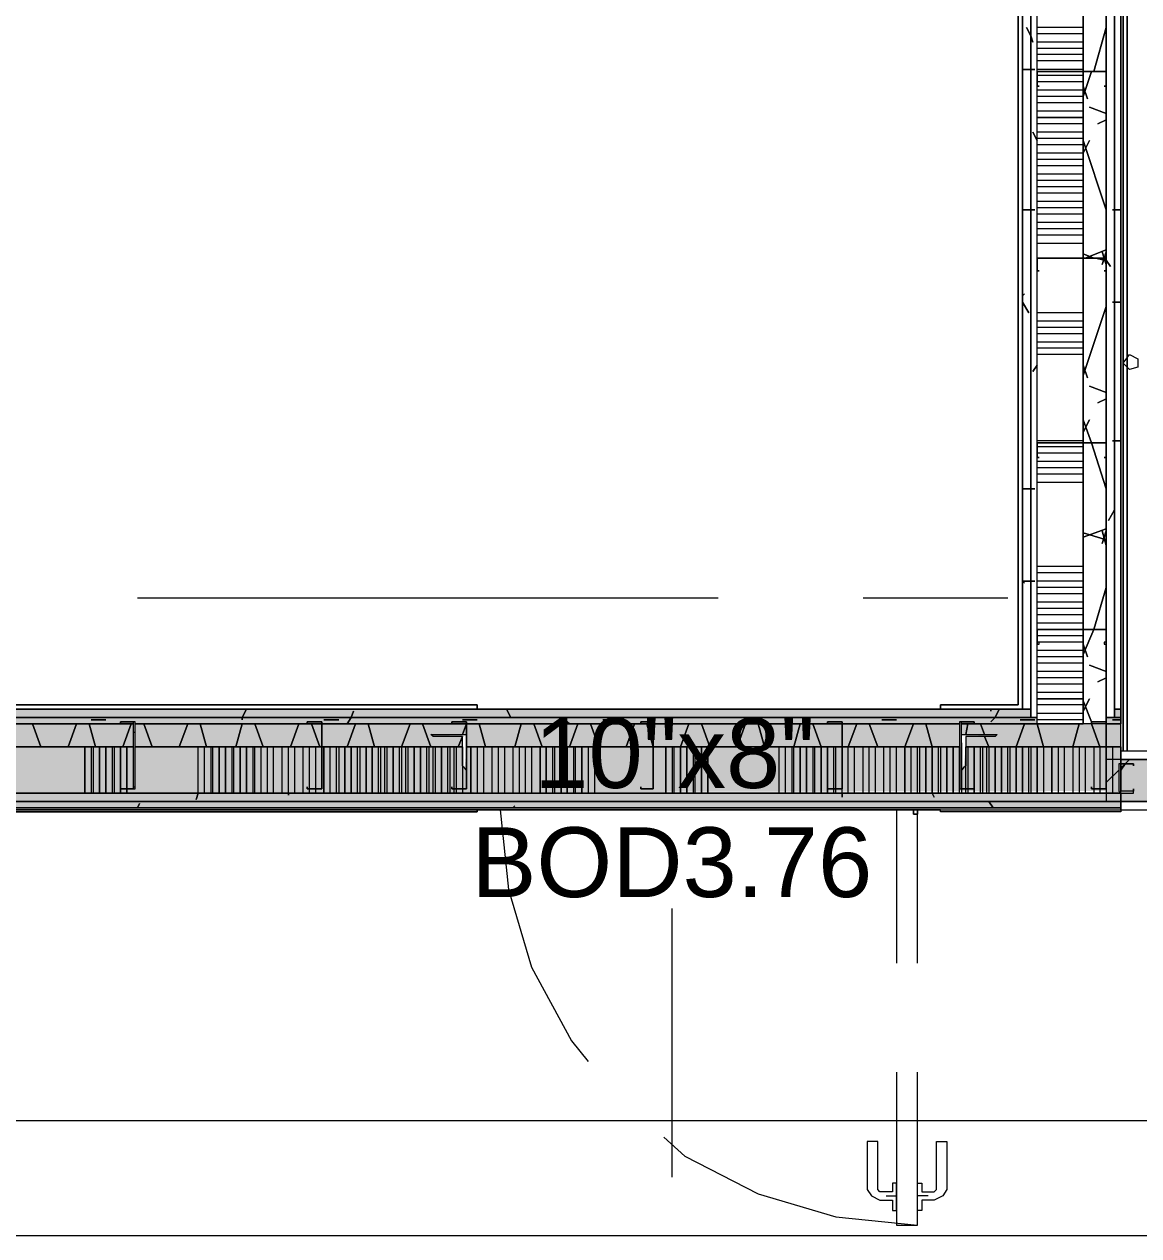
# Model space of a CAD drawing. Header units: metres. Extents: x 29 to 268, y -7 to 151.
# Drawn here: x 66.854 to 69.29, y 23.417 to 26.063 of the extents above; entities that cross this region are included whole.
import ezdxf

# ---------------------------------------------------------------- set-up
doc = ezdxf.new("R2010")
doc.units = ezdxf.units.M
doc.layers.add('HVAC - Ductos', color=5, linetype='Continuous', lineweight=50)
doc.layers.add('PDF2_Geometry', color=7, linetype='Continuous', true_color=0xaaaaaa)
doc.layers.add('PDF2_Solid Fills', color=7, linetype='Continuous', true_color=0xffffff)
doc.layers.add('PDF2_Text', color=7, linetype='Continuous')
doc.styles.add('PDF Helvetica', font='')
doc.styles.get('PDF Helvetica').set_extended_font_data('Helvetica')

msp = doc.modelspace()

# ---------------------------------------------------------------- hatches: boundary and pattern name
at = {"layer": 'PDF2_Solid Fills', "lineweight": 0, "transparency": 33554559}
h = msp.add_hatch(color=256, dxfattribs=at)
h.paths.add_polyline_path([(66.2584, 24.5486), (66.2584, 24.567), (63.8613, 24.567), (63.8613, 24.5486)])
h.paths.add_polyline_path([(66.6159, 24.567), (66.6159, 24.5486), (69.0542, 24.5486), (69.0542, 24.567)])
h = msp.add_hatch(color=256, dxfattribs=at)
h.paths.add_polyline_path([(66.2584, 24.5486), (66.2584, 24.567), (63.8659, 24.567), (63.8659, 24.5486)])
h.paths.add_polyline_path([(69.2376, 24.567), (69.2376, 24.5486), (69.2514, 24.5486), (69.2514, 24.567)])
h.paths.add_polyline_path([(66.6159, 24.567), (66.6159, 24.5486), (69.0542, 24.5486), (69.0542, 24.567)])
h = msp.add_hatch(color=256, dxfattribs=at)
h.paths.add_polyline_path([(66.2584, 24.5349), (66.2584, 24.5486), (63.8476, 24.5486), (63.8476, 24.5349)])
h.paths.add_polyline_path([(69.2192, 24.5349), (69.2514, 24.5349), (69.2514, 24.5486), (69.2192, 24.5486)])
h.paths.add_polyline_path([(69.068, 24.5349), (69.068, 24.5486), (66.6159, 24.5486), (66.6159, 24.5349)])
h = msp.add_hatch(color=256, dxfattribs=at)
h.paths.add_polyline_path([(66.2584, 24.5349), (66.2584, 24.5486), (63.8476, 24.5486), (63.8476, 24.5349)])
h.paths.add_polyline_path([(69.068, 24.5349), (69.068, 24.5486), (66.6159, 24.5486), (66.6159, 24.5349)])
h = msp.add_hatch(color=256, dxfattribs=at)
h.paths.add_polyline_path([(65.4426, 24.4845), (65.4426, 24.5349), (63.8338, 24.5349), (63.8338, 24.4845)])
h.paths.add_polyline_path([(68.9122, 24.5074), (68.9122, 24.4845), (69.2513, 24.4845), (69.2513, 24.5349), (68.903, 24.5349), (68.903, 24.512), (68.9718, 24.512)])
h.paths.add_polyline_path([(67.8122, 24.4845), (67.8122, 24.5074), (67.748, 24.512), (67.8214, 24.512), (67.8214, 24.4845), (68.8984, 24.4845), (68.8984, 24.5349), (67.0972, 24.5349), (67.0972, 24.4845)])
h.paths.add_polyline_path([(66.6159, 24.5349), (66.6159, 24.4845), (67.0926, 24.4845), (67.0926, 24.5349)])
h.paths.add_polyline_path([(65.4472, 24.5349), (65.4472, 24.4845), (66.2584, 24.4845), (66.2584, 24.5349)])
h = msp.add_hatch(color=256, dxfattribs=at)
h.paths.add_polyline_path([(65.4426, 24.4845), (65.4426, 24.5349), (63.8338, 24.5349), (63.8338, 24.4845)])
h.paths.add_polyline_path([(68.9122, 24.5074), (68.9122, 24.4845), (69.2513, 24.4845), (69.2513, 24.5349), (68.903, 24.5349), (68.903, 24.512), (68.9718, 24.512)])
h.paths.add_polyline_path([(67.8122, 24.4845), (67.8122, 24.5074), (67.7526, 24.512), (67.8214, 24.512), (67.8214, 24.4845), (68.8984, 24.4845), (68.8984, 24.5349), (67.0972, 24.5349), (67.0972, 24.4845)])
h.paths.add_polyline_path([(66.6159, 24.5349), (66.6159, 24.4845), (67.0926, 24.4845), (67.0926, 24.5349)])
h.paths.add_polyline_path([(65.4472, 24.5349), (65.4472, 24.4845), (66.2584, 24.4845), (66.2584, 24.5349)])
h = msp.add_hatch(color=256, dxfattribs=at)
h.paths.add_polyline_path([(66.2584, 24.3836), (66.2584, 24.4845), (63.7834, 24.4845), (63.7834, 24.3836)])
h.paths.add_polyline_path([(67.8122, 24.4432), (67.8122, 24.4845), (66.6159, 24.4845), (66.6159, 24.3836), (69.2513, 24.3882), (69.2513, 24.3882), (69.2468, 24.3928), (69.2513, 24.4839), (69.2513, 24.4845), (68.9122, 24.4845), (68.9076, 24.4432), (68.903, 24.4387), (68.903, 24.4845), (67.8214, 24.4845), (67.8168, 24.4387), (67.8168, 24.4432)])
h = msp.add_hatch(color=256, dxfattribs=at)
h.paths.add_polyline_path([(66.2584, 24.3836), (66.2584, 24.4845), (63.7834, 24.4845), (63.7834, 24.3836)])
h.paths.add_polyline_path([(67.8122, 24.4432), (67.8122, 24.4845), (66.6159, 24.4845), (66.6159, 24.3836), (69.2513, 24.3882), (69.2513, 24.3882), (69.2468, 24.3928), (69.2513, 24.4839), (69.2513, 24.4845), (68.9122, 24.4845), (68.9076, 24.4432), (68.903, 24.4387), (68.903, 24.4845), (67.8214, 24.4845), (67.8168, 24.4387), (67.8168, 24.4432)])
for points in [[(69.2192, 24.3653), (71.8272, 24.3653), (71.8272, 24.457), (69.2192, 24.457)], [(71.8089, 24.3653), (71.8089, 24.457), (69.256, 24.457), (69.2514, 24.3882), (69.256, 24.3836), (69.256, 24.3653)]]:
    msp.add_hatch(color=256, dxfattribs=at).paths.add_polyline_path(points)
h = msp.add_hatch(color=256, dxfattribs=at)
h.paths.add_polyline_path([(66.2584, 24.3653), (66.2584, 24.3836), (63.678, 24.3836), (63.678, 24.3653)])
h.paths.add_polyline_path([(66.6159, 24.3653), (69.2514, 24.3653), (69.2514, 24.3836), (66.6159, 24.3836)])
h = msp.add_hatch(color=256, dxfattribs=at)
h.paths.add_polyline_path([(66.2584, 24.3653), (66.2584, 24.3836), (63.678, 24.3836), (63.678, 24.3653)])
h.paths.add_polyline_path([(66.6159, 24.3653), (69.2514, 24.3653), (69.2514, 24.3836), (66.6159, 24.3836)])
h = msp.add_hatch(color=256, dxfattribs=at)
h.paths.add_polyline_path([(63.6642, 24.3562), (63.6688, 24.3562), (63.6642, 24.3516), (63.6779, 24.347), (63.678, 24.347), (63.678, 24.3516), (66.2584, 24.3516), (66.2584, 24.3653), (63.6642, 24.3653)])
h.paths.add_polyline_path([(66.6159, 24.3516), (69.2513, 24.3516), (69.2513, 24.3653), (66.6159, 24.3653)])
h = msp.add_hatch(color=256, dxfattribs=at)
h.paths.add_polyline_path([(66.2584, 24.3516), (66.2584, 24.3653), (63.6642, 24.3653), (63.6642, 24.3516)])
h.paths.add_polyline_path([(66.6159, 24.3653), (66.6159, 24.3516), (69.2513, 24.3516), (69.2513, 24.3653)])

# ---------------------------------------------------------------- linework, layer by layer
at = {"layer": 'HVAC - Ductos', "lineweight": 0}
msp.add_lwpolyline([(68.2705, 23.5449), (68.2705, 24.1316)], dxfattribs=at)
msp.add_lwpolyline([(66.8176, 23.6686), (70.0488, 23.6686), (70.0488, 23.4166), (66.8176, 23.4166)], close=True, dxfattribs=at)
at = {"layer": 'PDF2_Geometry', "lineweight": 0}
for points in [[(63.6459, 33.7429), (63.6459, 27.3674), (63.6459, 24.347), (63.8659, 24.347), (66.2584, 24.347), (66.2584, 24.3928), (66.2584, 24.5395), (66.2584, 24.567), (63.8659, 24.567), (63.8659, 27.3674), (63.8659, 27.152), (69.036, 27.152), (69.036, 24.567), (66.6159, 24.567), (66.6159, 24.347), (69.2514, 24.347), (69.2514, 24.3836), (69.2514, 24.347), (71.8272, 24.347)], [(69.1688, 27.1841), (69.1688, 27.2345), (69.068, 27.2345), (69.068, 27.1841), (69.0542, 27.1841), (69.036, 27.1841), (69.036, 27.152), (63.8659, 27.152), (63.8659, 24.567), (63.8705, 24.5716), (63.8705, 24.5762), (63.8751, 24.5762), (67.8442, 24.5762), (63.8751, 24.5762), (63.8705, 24.5762), (63.8705, 24.5716), (63.8659, 24.567), (63.8613, 24.567), (63.8613, 27.3674), (63.8613, 33.6925)], [(71.8272, 27.152), (69.256, 27.152), (71.8272, 27.152), (69.2514, 27.152), (69.2514, 24.5349), (69.2192, 24.5349), (69.1688, 24.5349), (69.1688, 24.7412), (69.1688, 25.1491), (69.1688, 25.5524), (69.1688, 25.9604), (69.1688, 26.3637), (69.1688, 25.9604), (69.1688, 25.5524), (69.1688, 25.1491), (69.1688, 24.7412), (69.1688, 24.5349), (69.068, 24.5349), (69.068, 27.2345), (69.036, 27.2345), (69.036, 27.34), (69.036, 27.372), (72.1756, 27.372)], [(69.036, 27.3674), (69.036, 24.567), (69.036, 27.3674)], [(71.9052, 27.1841), (71.8685, 27.1841), (69.2192, 27.1841), (69.2192, 27.1704), (69.2192, 27.152), (69.2192, 24.567), (69.2192, 24.5486), (69.2192, 24.5349), (69.2192, 27.1841), (69.1688, 27.1841), (69.1688, 27.2345)], [(69.1688, 24.5349), (69.068, 24.5349), (69.068, 24.5486), (69.068, 24.567), (69.068, 27.152), (69.068, 27.1841)], [(69.2514, 24.5486), (69.2376, 24.5486), (69.2376, 24.567), (69.2376, 27.152), (69.2376, 27.1704), (71.8685, 27.1704), (71.8868, 27.1841)], [(65.4472, 24.5349), (65.8551, 24.5349), (66.2584, 24.5349), (66.263, 24.5349), (66.6159, 24.5349), (66.6846, 24.5349), (67.0926, 24.5349), (66.6846, 24.5349), (66.6159, 24.5349), (66.6159, 24.5486), (69.0542, 24.5486), (69.0542, 24.567), (69.0542, 27.152), (69.0542, 27.1704), (69.036, 27.1704), (63.8659, 27.1704)], [(63.8659, 27.01), (63.8659, 24.567), (63.8705, 24.5716), (63.8705, 24.5762), (63.8751, 24.5762), (63.8751, 27.1428), (63.8751, 24.5762), (67.8442, 24.5762), (67.8442, 24.5716), (67.8442, 24.567), (63.8659, 24.567), (66.2584, 24.567), (66.2584, 24.5395), (66.2584, 24.3928), (66.2584, 24.347), (66.2584, 24.3516), (63.6505, 24.3516), (63.6505, 24.347), (66.2584, 24.347), (66.6159, 24.347)], [(66.6159, 24.3836), (69.2514, 24.3836), (69.2514, 24.4845), (69.2514, 24.4753), (69.2514, 27.152), (69.256, 27.152), (69.2605, 27.1474), (69.2605, 27.1428), (69.2651, 27.1428), (69.2651, 24.4753), (69.2651, 27.1428), (69.2605, 27.1428), (69.2605, 27.1474), (69.256, 27.152), (69.2514, 27.152), (69.2514, 24.5349)], [(68.8572, 24.567), (68.9351, 24.567), (68.8572, 24.567), (68.8572, 24.5716), (68.8572, 24.5762), (69.0268, 24.5762), (68.8572, 24.5762), (68.8572, 24.5716), (68.8572, 24.5762), (69.0268, 24.5762), (68.8572, 24.5762), (68.8572, 24.5716), (68.8572, 24.567), (68.8572, 24.5716), (68.8572, 24.567), (69.036, 24.567), (68.8572, 24.567), (69.036, 24.567), (68.8572, 24.567), (69.036, 24.567), (69.036, 27.01), (69.036, 24.567), (69.036, 27.152), (69.036, 24.567), (69.036, 27.152)], [(68.9122, 24.3836), (68.9122, 24.3928), (68.9122, 24.4845), (69.2192, 24.4845), (69.2514, 24.4845), (69.2514, 24.4753), (69.2514, 27.152), (69.2514, 24.567)], [(69.036, 27.152), (69.036, 24.567), (69.036, 27.152)], [(69.036, 27.152), (69.036, 24.567), (69.036, 27.152)], [(71.8272, 24.4753), (69.2514, 24.4753), (69.2514, 24.4478), (69.2514, 24.3882), (69.2514, 24.4478), (69.2514, 24.567), (69.2514, 27.152), (71.8272, 27.152)], [(69.2514, 24.567), (69.2514, 27.152), (69.2514, 24.567)], [(69.256, 27.152), (69.256, 24.4753), (69.256, 27.152), (69.256, 24.4753), (69.256, 27.152), (71.8226, 27.152), (71.8226, 24.4753), (71.8226, 27.152)], [(71.8135, 27.1428), (71.8135, 24.4753), (71.8135, 27.1428), (69.2651, 27.1428), (69.2651, 24.4753), (69.2651, 27.1428)], [(69.2514, 24.3882), (69.2514, 24.4478), (69.2514, 24.4845), (69.2192, 24.4845), (68.9122, 24.4845), (69.2192, 24.4845), (69.2514, 24.4845), (69.2514, 24.5349), (69.2192, 24.5349), (68.903, 24.5349), (69.068, 24.5349), (69.1688, 24.5349), (69.1688, 24.567), (69.1688, 24.7412), (69.1688, 25.1491), (69.1688, 25.5524), (69.1688, 25.9604), (69.1688, 26.3637), (69.068, 26.3637)], [(69.1688, 26.0566), (69.068, 26.0566)], [(69.1688, 26.0428), (69.068, 26.0428)], [(69.1688, 26.0245), (69.068, 26.0245)], [(69.1688, 26.0108), (69.068, 26.0108)], [(69.1688, 25.997), (69.068, 25.997)], [(69.1688, 25.9832), (69.068, 25.9832)], [(69.1688, 25.9649), (69.068, 25.9649)], [(69.1688, 25.9512), (69.068, 25.9512)], [(69.1688, 25.9374), (69.068, 25.9374)], [(69.1688, 25.9191), (69.068, 25.9191)], [(69.1688, 25.9054), (69.068, 25.9054)], [(69.1688, 25.8916), (69.068, 25.8916)], [(69.1688, 25.8732), (69.068, 25.8732)], [(69.1688, 25.8458), (69.068, 25.8458)], [(69.1688, 25.8274), (69.068, 25.8274)], [(69.1688, 25.8137), (69.068, 25.8137)], [(69.1688, 25.7999), (69.068, 25.7999)], [(69.1688, 25.7816), (69.068, 25.7816)], [(69.1688, 25.7678), (69.068, 25.7678)], [(69.1688, 25.7541), (69.068, 25.7541)], [(69.1688, 25.7358), (69.068, 25.7358)], [(69.1688, 25.722), (69.068, 25.722)], [(69.1688, 25.7082), (69.068, 25.7082)], [(69.1688, 25.6945), (69.068, 25.6945)], [(69.1688, 25.6762), (69.068, 25.6762)], [(69.1688, 25.6624), (69.068, 25.6624)], [(69.1688, 25.6486), (69.068, 25.6486)], [(69.1688, 25.6304), (69.068, 25.6304)], [(69.1688, 25.6166), (69.068, 25.6166)], [(69.1688, 25.6028), (69.068, 25.6028)], [(69.1688, 25.5845), (69.068, 25.5845)], [(69.1688, 25.4332), (69.068, 25.4332)], [(69.1688, 25.4149), (69.068, 25.4149)], [(69.1688, 25.4012), (69.068, 25.4012)], [(69.1688, 25.3874), (69.068, 25.3874)], [(69.1688, 25.3691), (69.068, 25.3691)], [(69.1688, 25.3554), (69.068, 25.3554)], [(69.1688, 25.3416), (69.068, 25.3416)], [(69.1688, 25.1536), (69.068, 25.1536)], [(69.1688, 25.1399), (69.068, 25.1399)], [(69.1688, 25.1262), (69.068, 25.1262)], [(69.1688, 25.1078), (69.068, 25.1078)], [(69.1688, 25.0941), (69.068, 25.0941)], [(69.1688, 25.0804), (69.068, 25.0804)], [(69.1688, 25.062), (69.068, 25.062)], [(69.1688, 24.8786), (69.068, 24.8786)], [(69.1688, 24.8649), (69.068, 24.8649)], [(69.1688, 24.8466), (69.068, 24.8466)], [(69.1688, 24.8328), (69.068, 24.8328)], [(68.3714, 24.8099), (67.1018, 24.8099)], [(69.0038, 24.8099), (68.6876, 24.8099)], [(69.1688, 24.8191), (69.068, 24.8191)], [(69.1688, 24.8008), (69.068, 24.8008)], [(69.1688, 24.787), (69.068, 24.787)], [(69.1688, 24.7732), (69.068, 24.7732)], [(69.1688, 24.7549), (69.068, 24.7549)], [(69.1688, 24.7412), (69.068, 24.7412)], [(69.1688, 24.7274), (69.068, 24.7274)], [(69.1688, 24.7137), (69.068, 24.7137)], [(69.1688, 24.6953), (69.068, 24.6953)], [(69.1688, 24.6816), (69.068, 24.6816)], [(69.1688, 24.6678), (69.068, 24.6678)], [(69.1688, 24.6495), (69.068, 24.6495)], [(69.1688, 24.6358), (69.068, 24.6358)], [(69.1688, 24.622), (69.068, 24.622)], [(69.1688, 24.6036), (69.068, 24.6036)], [(67.8442, 24.567), (63.8659, 24.567), (67.8442, 24.567)], [(67.8442, 24.567), (63.8659, 24.567), (67.8442, 24.567)], [(63.8659, 24.567), (67.8442, 24.567)], [(66.2584, 24.5349), (66.2584, 24.5395), (66.2584, 24.5486), (66.2584, 24.567), (66.6159, 24.567), (69.036, 24.567), (68.8572, 24.567), (67.8442, 24.567), (67.8442, 24.5716), (67.8442, 24.5762), (63.8751, 24.5762)], [(66.6159, 24.567), (69.036, 24.567), (66.6159, 24.567)], [(67.8442, 24.5762), (67.8442, 24.5762)], [(67.8442, 24.5762), (67.8442, 24.5762)], [(67.8442, 24.567), (67.8442, 24.567)], [(67.8442, 24.567), (67.8442, 24.567)], [(67.8442, 24.567), (67.8442, 24.567)], [(67.8442, 24.567), (67.8442, 24.567)], [(68.8572, 24.5762), (68.8572, 24.5762)], [(68.8572, 24.5762), (68.8572, 24.5762)], [(68.8572, 24.567), (68.8572, 24.567)], [(68.8572, 24.567), (68.8572, 24.567)], [(68.8572, 24.567), (68.8572, 24.567)], [(68.8572, 24.567), (68.8572, 24.567)], [(69.036, 24.567), (69.036, 24.567)], [(69.1688, 24.5762), (69.068, 24.5762)], [(65.4426, 24.5349), (65.0255, 24.5349), (64.613, 24.5349), (64.2051, 24.5349), (63.8613, 24.5349), (63.8476, 24.5349), (63.8476, 24.5486), (66.2584, 24.5486), (66.2584, 24.5395), (66.2584, 24.5349), (66.2584, 24.4845), (66.263, 24.4845), (66.6159, 24.4845), (66.6846, 24.4845), (67.0926, 24.4845), (66.6846, 24.4845), (66.6159, 24.4845), (66.6159, 24.5349), (66.6846, 24.5349), (67.0926, 24.5349)], [(68.903, 24.5349), (69.068, 24.5349), (69.068, 24.5486), (66.6159, 24.5486), (66.2584, 24.5486)], [(69.1688, 24.5578), (69.068, 24.5578)], [(69.1688, 24.5441), (69.068, 24.5441)], [(67.0972, 24.5349), (67.5051, 24.5349), (67.8214, 24.5349), (68.2292, 24.5349), (68.6418, 24.5349), (68.8984, 24.5349)], [(67.0926, 24.4845), (66.6846, 24.4845), (66.6159, 24.4845), (66.6159, 24.3836), (69.2514, 24.3836)], [(67.0009, 24.4845), (67.0009, 24.3836)], [(67.0055, 24.3836), (67.0055, 24.4845)], [(67.0468, 24.4845), (67.0468, 24.3836)], [(67.0514, 24.3836), (67.0514, 24.4845)], [(67.0972, 24.4845), (67.5051, 24.4845), (67.8122, 24.4845), (67.5051, 24.4845), (67.0972, 24.4845), (67.5051, 24.4845), (67.8122, 24.4845), (67.8122, 24.3928), (67.8122, 24.3836)], [(67.2346, 24.3836), (67.2346, 24.4845)], [(67.2484, 24.3836), (67.2484, 24.4845)], [(67.2622, 24.4845), (67.2622, 24.3836)], [(67.2668, 24.3836), (67.2668, 24.4845)], [(67.308, 24.4845), (67.308, 24.3836)], [(67.3126, 24.3836), (67.3126, 24.4845)], [(67.3538, 24.4845), (67.3538, 24.3836)], [(67.3584, 24.3836), (67.3584, 24.4845)], [(67.3722, 24.3836), (67.3722, 24.4845)], [(67.3859, 24.3836), (67.3859, 24.4845)], [(67.3996, 24.3836), (67.3996, 24.4845)], [(67.418, 24.3836), (67.418, 24.4845)], [(67.4318, 24.3836), (67.4318, 24.4845)], [(67.4455, 24.3836), (67.4455, 24.4845)], [(67.4638, 24.3836), (67.4638, 24.4845)], [(67.4776, 24.3836), (67.4776, 24.3928), (67.4776, 24.4845)], [(67.4914, 24.3836), (67.4914, 24.3928), (67.4914, 24.4845)], [(67.5234, 24.3836), (67.5234, 24.4845)], [(67.5372, 24.3836), (67.5372, 24.4845)], [(67.5418, 24.4845), (67.5418, 24.3836)], [(67.583, 24.3836), (67.583, 24.4845)], [(67.5876, 24.4845), (67.5876, 24.3836)], [(67.6288, 24.3836), (67.6288, 24.4845)], [(67.6334, 24.4845), (67.6334, 24.3836)], [(67.6426, 24.3836), (67.6426, 24.4845)], [(67.6472, 24.4845), (67.6472, 24.3836)], [(67.6746, 24.3836), (67.6746, 24.4845)], [(67.6792, 24.4845), (67.6792, 24.3836)], [(67.6884, 24.3836), (67.6884, 24.4845)], [(67.693, 24.4845), (67.693, 24.3836)], [(67.7342, 24.3836), (67.7342, 24.4845)], [(67.7388, 24.4845), (67.7388, 24.3836)], [(67.748, 24.3836), (67.748, 24.4845)], [(67.7526, 24.4845), (67.7526, 24.3836)], [(67.7801, 24.3836), (67.7801, 24.4845)], [(67.7846, 24.4845), (67.7846, 24.3836)], [(67.7938, 24.3836), (67.7938, 24.3928), (67.7938, 24.4845)], [(67.7984, 24.4845), (67.7984, 24.3928), (67.7984, 24.3836)], [(68.8984, 24.3836), (68.8984, 24.4845), (68.6418, 24.4845), (68.2292, 24.4845), (67.8214, 24.4845), (68.2292, 24.4845), (68.6418, 24.4845), (68.8984, 24.4845), (68.6418, 24.4845), (68.2292, 24.4845), (67.8214, 24.4845)], [(67.8442, 24.4845), (67.8442, 24.3836)], [(67.858, 24.4845), (67.858, 24.3836)], [(67.8764, 24.4845), (67.8764, 24.3836)], [(67.8901, 24.4845), (67.8901, 24.3836)], [(67.9038, 24.4845), (67.9038, 24.3836)], [(67.9222, 24.4845), (67.9222, 24.3836)], [(67.9359, 24.4845), (67.9359, 24.3836)], [(67.9496, 24.4845), (67.9496, 24.3836)], [(67.9634, 24.4845), (67.9634, 24.3836)], [(68.0092, 24.4845), (68.0092, 24.3836)], [(68.0138, 24.3836), (68.0138, 24.4845)], [(68.0551, 24.4845), (68.0551, 24.3836)], [(68.0596, 24.3836), (68.0596, 24.4845)], [(68.0872, 24.4845), (68.0872, 24.3836)], [(68.1009, 24.4845), (68.1009, 24.3836)], [(68.2705, 24.4845), (68.2705, 24.3836)], [(68.2751, 24.3836), (68.2751, 24.4845)], [(68.3164, 24.4845), (68.3164, 24.3836)], [(68.321, 24.3836), (68.321, 24.4845)], [(68.5042, 24.3836), (68.5042, 24.4845)], [(68.518, 24.3836), (68.518, 24.4845)], [(68.5318, 24.4845), (68.5318, 24.3836)], [(68.5364, 24.3836), (68.5364, 24.4845)], [(68.5776, 24.4845), (68.5776, 24.3836)], [(68.5822, 24.3836), (68.5822, 24.4845)], [(68.6234, 24.4845), (68.6234, 24.3928), (68.6234, 24.3836)], [(68.628, 24.3836), (68.628, 24.3928), (68.628, 24.4845)], [(68.6418, 24.3836), (68.6418, 24.4845)], [(68.6555, 24.3836), (68.6555, 24.4845)], [(68.6692, 24.3836), (68.6692, 24.4845)], [(68.6876, 24.3836), (68.6876, 24.4845)], [(68.7014, 24.3836), (68.7014, 24.4845)], [(68.7151, 24.3836), (68.7151, 24.4845)], [(68.7334, 24.3836), (68.7334, 24.4845)], [(68.7472, 24.3836), (68.7472, 24.4845)], [(68.761, 24.3836), (68.761, 24.4845)], [(68.793, 24.3836), (68.793, 24.4845)], [(68.8068, 24.3836), (68.8068, 24.4845)], [(68.8114, 24.4845), (68.8114, 24.3836)], [(68.8526, 24.3836), (68.8526, 24.4845)], [(68.8572, 24.4845), (68.8572, 24.3836)], [(68.903, 24.4845), (68.903, 24.3836)], [(68.903, 24.4845), (68.903, 24.4845)], [(68.903, 24.4845), (68.903, 24.4845)], [(68.903, 24.4845), (68.903, 24.4845)], [(68.9168, 24.4845), (68.9168, 24.3928), (68.9168, 24.3836)], [(68.9442, 24.3836), (68.9442, 24.4845)], [(68.9488, 24.4845), (68.9488, 24.3836)], [(68.958, 24.3836), (68.958, 24.4845)], [(68.9626, 24.4845), (68.9626, 24.3836)], [(69.0038, 24.3836), (69.0038, 24.4845)], [(69.0084, 24.4845), (69.0084, 24.3836)], [(69.0497, 24.3836), (69.0497, 24.4845)], [(69.0542, 24.4845), (69.0542, 24.3836)], [(69.0818, 24.4845), (69.0818, 24.3836)], [(69.1138, 24.4845), (69.1138, 24.3836)], [(69.1276, 24.4845), (69.1276, 24.3836)], [(69.146, 24.4845), (69.146, 24.3836)], [(69.1597, 24.4845), (69.1597, 24.3836)], [(69.1734, 24.4845), (69.1734, 24.3836)], [(69.1918, 24.4845), (69.1918, 24.3928), (69.1918, 24.3836)], [(69.2055, 24.4845), (69.2055, 24.3928), (69.2055, 24.3836)], [(69.2192, 24.4845), (69.2192, 24.3836)], [(69.233, 24.4845), (69.233, 24.3836)], [(69.2514, 24.457), (71.8089, 24.457), (71.8089, 24.3653), (69.2514, 24.3653), (66.6159, 24.3653), (66.2584, 24.3653), (66.2584, 24.3516), (66.6159, 24.3516), (69.2514, 24.3516)], [(69.2514, 24.3836), (69.2514, 24.3836)], [(68.8572, 24.347), (67.8442, 24.347)], [(68.8068, 24.3378), (68.8022, 24.3378), (68.8068, 24.3378), (68.8022, 24.3378), (68.7976, 24.3378), (68.7976, 24.3424), (68.7976, 24.347), (68.8022, 24.347), (68.8068, 24.347), (68.8068, 24.3424), (68.8068, 24.3378), (68.8022, 24.3378), (68.7976, 24.3378), (68.7976, 24.3424), (68.7976, 24.347), (68.8022, 24.347), (68.7976, 24.347), (68.7976, 24.3424), (68.7976, 24.3378), (68.8022, 24.3378), (68.8068, 24.3378), (68.8068, 24.3424), (68.8068, 24.347), (68.8022, 24.347), (68.7976, 24.347), (68.7976, 24.3424), (68.7976, 24.3378), (68.8022, 24.3378), (68.8068, 24.3378), (68.8022, 24.3378), (68.7976, 24.3378), (68.7976, 24.3424), (68.7976, 24.347), (68.8022, 24.347), (68.8068, 24.347), (68.8068, 24.3424), (68.8068, 24.3378), (68.8022, 24.3378), (68.7976, 24.3378), (68.7976, 24.3424), (68.7976, 24.347), (67.8947, 24.347), (67.913, 24.1728), (67.9634, 24.0032), (68.0505, 23.8428), (68.0872, 23.797)], [(68.8068, 24.0124), (68.8068, 24.347), (68.761, 24.347), (68.761, 24.0124)], [(68.7976, 24.347), (68.7976, 24.3424), (68.7976, 24.3378), (68.8022, 24.3378), (68.8068, 24.3378), (68.8068, 24.3424), (68.8068, 24.347)], [(68.8022, 24.347), (68.8022, 24.347)], [(68.8022, 24.347), (68.8022, 24.347)], [(68.8022, 24.347), (68.8022, 24.347)], [(68.8022, 24.347), (68.8022, 24.347)], [(68.8022, 24.347), (68.8022, 24.347)], [(68.8022, 24.347), (68.8022, 24.347)], [(68.8022, 24.347), (68.8022, 24.347)], [(68.8022, 24.347), (68.8022, 24.347)], [(68.8068, 24.3424), (68.8068, 24.3424)], [(68.8068, 24.3424), (68.8068, 24.3424)], [(68.8068, 24.3424), (68.8068, 24.3424)], [(68.8068, 24.3424), (68.8068, 24.3424)], [(68.8068, 24.3424), (68.8068, 24.3424)], [(68.8068, 24.3424), (68.8068, 24.3424)], [(68.8068, 24.3424), (68.8068, 24.3424)], [(68.8068, 24.3424), (68.8068, 24.3424)], [(68.8068, 24.3424), (68.8068, 24.3424)], [(68.8068, 24.3424), (68.8068, 24.3424)], [(68.8068, 24.3424), (68.8068, 24.3424)], [(68.8068, 24.3424), (68.8068, 24.3424)], [(68.8068, 24.3424), (68.8068, 24.3424)], [(68.8068, 24.3424), (68.8068, 24.3424)], [(68.8068, 24.3424), (68.8068, 24.3424)], [(68.8068, 24.3424), (68.8068, 24.3424)], [(68.8068, 24.3424), (68.8068, 24.3424)], [(68.8068, 24.3424), (68.8068, 24.3424)], [(68.8068, 24.3424), (68.8068, 24.3424)], [(68.2522, 23.632), (68.298, 23.5907), (68.4584, 23.5082), (68.628, 23.4578), (68.8068, 23.4395), (68.8068, 23.774)], [(68.761, 23.774), (68.761, 23.4395), (68.8068, 23.4395)], [(68.7197, 23.5174), (68.7197, 23.5174)], [(68.848, 23.5174), (68.848, 23.5174)], [(68.738, 23.5036), (68.761, 23.5036)], [(68.8297, 23.5036), (68.8068, 23.5036)]]:
    msp.add_lwpolyline(points, dxfattribs=at)
for points in [[(69.036, 27.3537), (69.036, 24.567), (69.0542, 24.567), (69.0542, 27.3537)], [(69.068, 24.5486), (69.068, 27.34), (69.0542, 27.34), (69.0542, 24.5486)], [(69.2376, 24.5486), (69.2376, 27.1704), (69.2192, 27.1704), (69.2192, 24.5486)], [(69.0268, 27.1428), (69.0268, 24.5762)], [(69.0268, 27.1428), (69.0268, 24.5762)], [(69.2514, 24.567), (69.2514, 27.152), (69.2376, 27.152), (69.2376, 24.567)], [(69.2192, 25.9282), (69.2192, 25.9604), (69.0726, 25.9604), (69.068, 25.9604), (69.068, 25.9282), (69.0726, 25.9282), (69.068, 25.9282), (69.068, 25.9604), (69.0726, 25.9604), (69.2192, 25.9604), (69.2192, 25.9282), (69.2147, 25.9282)], [(69.2192, 25.9282), (69.2192, 25.9604), (69.0726, 25.9604), (69.068, 25.9604), (69.068, 25.9282), (69.0726, 25.9282), (69.068, 25.9282), (69.068, 25.9604), (69.0726, 25.9604), (69.2192, 25.9604), (69.2192, 25.9282), (69.2147, 25.9282)], [(69.068, 25.8595), (69.1688, 25.8595)], [(69.2192, 25.5249), (69.2192, 25.5524), (69.0726, 25.5524), (69.068, 25.5524), (69.068, 25.5249), (69.0726, 25.5249), (69.068, 25.5249), (69.068, 25.5524), (69.0726, 25.5524), (69.2192, 25.5524), (69.2192, 25.5249), (69.2147, 25.5249)], [(69.2192, 25.5249), (69.2192, 25.5524), (69.0726, 25.5524), (69.068, 25.5524), (69.068, 25.5249), (69.0726, 25.5249), (69.068, 25.5249), (69.068, 25.5524), (69.0726, 25.5524), (69.2192, 25.5524), (69.2192, 25.5249), (69.2147, 25.5249)], [(69.256, 25.3232), (69.2697, 25.3416), (69.288, 25.3324), (69.288, 25.3141), (69.2697, 25.3095)], [(69.2192, 25.117), (69.2192, 25.1445), (69.2192, 25.1491), (69.0726, 25.1491), (69.068, 25.1491), (69.068, 25.1445), (69.068, 25.117), (69.0726, 25.117), (69.068, 25.117), (69.068, 25.1445), (69.068, 25.1491), (69.0726, 25.1491), (69.2192, 25.1491), (69.2192, 25.1445), (69.2192, 25.117), (69.2147, 25.117)], [(69.2192, 25.117), (69.2192, 25.1445), (69.2192, 25.1491), (69.0726, 25.1491), (69.068, 25.1491), (69.068, 25.1445), (69.068, 25.117), (69.0726, 25.117), (69.068, 25.117), (69.068, 25.1445), (69.068, 25.1491), (69.0726, 25.1491), (69.2192, 25.1491), (69.2192, 25.1445), (69.2192, 25.117), (69.2147, 25.117)], [(69.2192, 24.7091), (69.2192, 24.7412), (69.0726, 24.7412), (69.068, 24.7412), (69.068, 24.7091), (69.0726, 24.7091), (69.0726, 24.7137), (69.068, 24.7137), (69.068, 24.7412), (69.0726, 24.7412), (69.2192, 24.7412), (69.2192, 24.7137), (69.2147, 24.7137), (69.2147, 24.7091)], [(69.2192, 24.7091), (69.2192, 24.7412), (69.0726, 24.7412), (69.068, 24.7412), (69.068, 24.7091), (69.0726, 24.7091), (69.0726, 24.7137), (69.068, 24.7137), (69.068, 24.7412), (69.0726, 24.7412), (69.2192, 24.7412), (69.2192, 24.7137), (69.2147, 24.7137), (69.2147, 24.7091)], [(69.068, 24.5899), (69.1688, 24.5899)], [(67.8442, 24.567), (67.8442, 24.5716), (67.8442, 24.5762), (67.8442, 24.5716), (67.8442, 24.567), (63.8659, 24.567)], [(66.6159, 24.567), (66.6159, 24.5486), (69.0542, 24.5486), (69.0542, 24.567)], [(69.2514, 24.5486), (69.2514, 24.567), (69.2376, 24.567), (69.2376, 24.5486)], [(67.0651, 24.3928), (67.0926, 24.3928), (67.0972, 24.3928), (67.0972, 24.5395), (67.0926, 24.5395), (67.0651, 24.5395), (67.0651, 24.5349), (67.0651, 24.5395), (67.0926, 24.5395), (67.0926, 24.3928), (67.0651, 24.3928), (67.0651, 24.3974)], [(67.473, 24.3928), (67.5051, 24.3928), (67.5051, 24.5395), (67.473, 24.5395), (67.473, 24.5349), (67.473, 24.5395), (67.5051, 24.5395), (67.5051, 24.3928), (67.473, 24.3928), (67.473, 24.3974)], [(67.7892, 24.3928), (67.8214, 24.3928), (67.8214, 24.5395), (67.7892, 24.5395), (67.7892, 24.5349), (67.7892, 24.5395), (67.8214, 24.5395), (67.8214, 24.3928), (67.7892, 24.3928), (67.7892, 24.3974)], [(68.2018, 24.3928), (68.2292, 24.3928), (68.2292, 24.5395), (68.2018, 24.5395), (68.2018, 24.5349), (68.2018, 24.5395), (68.2292, 24.5395), (68.2292, 24.3928), (68.2018, 24.3928), (68.2018, 24.3974)], [(68.6097, 24.3928), (68.6372, 24.3928), (68.6418, 24.3928), (68.6418, 24.5395), (68.6372, 24.5395), (68.6097, 24.5395), (68.6097, 24.5349), (68.6097, 24.5395), (68.6372, 24.5395), (68.6418, 24.5395), (68.6418, 24.3928), (68.6372, 24.3928), (68.6097, 24.3928), (68.6097, 24.3974)], [(68.9305, 24.5395), (68.903, 24.5395), (68.8984, 24.5395), (68.8984, 24.3928), (68.903, 24.3928), (68.9305, 24.3928), (68.9305, 24.3974), (68.9305, 24.3928), (68.903, 24.3928), (68.903, 24.5395), (68.9305, 24.5395), (68.9305, 24.5349)], [(69.1872, 24.3928), (69.2147, 24.3928), (69.2192, 24.3928), (69.2192, 24.5395), (69.2147, 24.5395), (69.1872, 24.5395), (69.1872, 24.5349), (69.1872, 24.5395), (69.2147, 24.5395), (69.2192, 24.5395), (69.2192, 24.3928), (69.2147, 24.3928), (69.1872, 24.3928), (69.1872, 24.3974)], [(69.2514, 24.5349), (69.2514, 24.5486), (69.2192, 24.5486), (69.2192, 24.5349)], [(67.0972, 24.5349), (67.5051, 24.5349), (67.8214, 24.5349), (68.2292, 24.5349), (68.6418, 24.5349), (68.8984, 24.5349), (68.6418, 24.5349), (68.2292, 24.5349), (67.8214, 24.5349), (67.5051, 24.5349)], [(67.8214, 24.4341), (67.8168, 24.4387), (67.8122, 24.4432), (67.8122, 24.5074), (67.7526, 24.5074), (67.748, 24.5074), (67.7434, 24.512), (67.8214, 24.512)], [(68.981, 24.512), (68.9764, 24.5074), (68.9718, 24.5074), (68.9122, 24.5074), (68.9122, 24.4432), (68.9076, 24.4387), (68.903, 24.4341), (68.903, 24.512)], [(66.9872, 24.4845), (66.9872, 24.3836)], [(67.0192, 24.4845), (67.0192, 24.3836)], [(67.033, 24.4845), (67.033, 24.3836)], [(67.0651, 24.4845), (67.0651, 24.3836), (67.0651, 24.3928)], [(67.0788, 24.4845), (67.0788, 24.3928), (67.0788, 24.3836), (67.0788, 24.3928)], [(67.2805, 24.4845), (67.2805, 24.3836)], [(67.2942, 24.4845), (67.2942, 24.3836)], [(67.3264, 24.4845), (67.3264, 24.3836)], [(67.3401, 24.4845), (67.3401, 24.3836)], [(67.5096, 24.4845), (67.5096, 24.3836)], [(67.5555, 24.4845), (67.5555, 24.3836)], [(67.5692, 24.4845), (67.5692, 24.3836)], [(67.6014, 24.4845), (67.6014, 24.3836)], [(67.6151, 24.4845), (67.6151, 24.3836)], [(67.6609, 24.4845), (67.6609, 24.3836)], [(67.7068, 24.4845), (67.7068, 24.3836)], [(67.7205, 24.4845), (67.7205, 24.3836)], [(67.7664, 24.4845), (67.7664, 24.3836)], [(67.8305, 24.3836), (67.8305, 24.4845)], [(67.9818, 24.4845), (67.9818, 24.3836)], [(67.9955, 24.4845), (67.9955, 24.3836)], [(68.0276, 24.4845), (68.0276, 24.3836)], [(68.0414, 24.4845), (68.0414, 24.3836)], [(68.0734, 24.4845), (68.0734, 24.3836)], [(68.2568, 24.4845), (68.2568, 24.3836)], [(68.2888, 24.4845), (68.2888, 24.3836)], [(68.3026, 24.4845), (68.3026, 24.3836)], [(68.3346, 24.4845), (68.3346, 24.3836)], [(68.3484, 24.4845), (68.3484, 24.3836)], [(68.5501, 24.4845), (68.5501, 24.3836)], [(68.5638, 24.4845), (68.5638, 24.3836)], [(68.596, 24.4845), (68.596, 24.3836)], [(68.6097, 24.4845), (68.6097, 24.3836), (68.6097, 24.3928)], [(68.7792, 24.4845), (68.7792, 24.3836)], [(68.8251, 24.4845), (68.8251, 24.3836)], [(68.8388, 24.4845), (68.8388, 24.3836)], [(68.871, 24.4845), (68.871, 24.3836)], [(68.8847, 24.4845), (68.8847, 24.3836)], [(68.9305, 24.4845), (68.9305, 24.3836), (68.9305, 24.3928)], [(68.9764, 24.4845), (68.9764, 24.3836)], [(68.9901, 24.4845), (68.9901, 24.3836)], [(69.0222, 24.4845), (69.0222, 24.3836)], [(69.036, 24.4845), (69.036, 24.3836)], [(69.068, 24.4845), (69.068, 24.3836)], [(69.1001, 24.3836), (69.1001, 24.4845)], [(71.8272, 24.457), (71.8272, 24.4753), (69.2514, 24.4753), (69.2514, 24.457)], [(71.8272, 24.3653), (71.8272, 24.457), (69.2192, 24.457), (69.2192, 24.3653)], [(69.2788, 24.4478), (69.2514, 24.4478), (69.2468, 24.4478), (69.2468, 24.3882), (69.2514, 24.3836), (69.2788, 24.3836), (69.2788, 24.3928), (69.2788, 24.3882), (69.2514, 24.3882), (69.2514, 24.4478), (69.2788, 24.4478), (69.2788, 24.4432)], [(69.2514, 24.3653), (69.2514, 24.3836), (66.6159, 24.3836), (66.6159, 24.3653)], [(69.2514, 24.3516), (69.2514, 24.3653), (66.6159, 24.3653), (66.6159, 24.3516)], [(69.2514, 24.347), (69.2514, 24.3516), (66.6159, 24.3516), (66.6159, 24.347)], [(71.8272, 24.347), (71.8272, 24.3653), (69.2514, 24.3653), (69.2514, 24.347)], [(67.8442, 24.347), (64.2417, 24.347), (67.8442, 24.347), (67.8442, 24.3424), (64.2417, 24.3424), (67.8442, 24.3424)], [(68.8022, 24.3378), (68.7976, 24.3378), (68.7976, 24.3424), (68.7976, 24.347), (68.8022, 24.347), (68.8068, 24.347), (68.8068, 24.3424), (68.8068, 24.3378), (68.8022, 24.3378), (68.7976, 24.3378), (68.7976, 24.3424), (68.7976, 24.347), (68.7976, 24.3424), (68.7976, 24.3378), (68.8022, 24.3378), (68.8068, 24.3378), (68.8068, 24.3424), (68.8068, 24.347), (68.8068, 24.3424), (68.8068, 24.3378), (68.8022, 24.3378), (68.7976, 24.3378), (68.7976, 24.3424), (68.7976, 24.347), (68.8022, 24.347), (68.7976, 24.347), (68.7976, 24.3424), (68.7976, 24.3378), (68.8022, 24.3378), (68.8068, 24.3378), (68.8068, 24.3424), (68.8068, 24.347), (68.8022, 24.347), (68.7976, 24.347), (68.7976, 24.3424), (68.7976, 24.3378), (68.8022, 24.3378), (68.8068, 24.3378), (68.8068, 24.3424), (68.8068, 24.347), (68.8068, 24.3424), (68.8068, 24.3378), (68.8022, 24.3378), (68.7976, 24.3378), (68.7976, 24.3424), (68.7976, 24.347), (68.7976, 24.3424), (68.7976, 24.3378), (68.8022, 24.3378), (68.8068, 24.3378), (68.8068, 24.3424), (68.8068, 24.347), (68.8068, 24.3424), (68.8068, 24.3378), (68.8022, 24.3378), (68.7976, 24.3378), (68.7976, 24.3424), (68.7976, 24.347), (68.7976, 24.3424), (68.7976, 24.3378), (68.8022, 24.3378), (68.8068, 24.3378), (68.8068, 24.3424), (68.8068, 24.347), (68.8022, 24.347), (68.7976, 24.347), (68.7976, 24.3424), (68.7976, 24.3378), (68.8022, 24.3378), (68.7976, 24.3378), (68.7976, 24.3424), (68.7976, 24.347), (68.8022, 24.347), (68.8068, 24.347), (68.8022, 24.347), (68.7976, 24.347), (68.7976, 24.3424), (68.7976, 24.3378), (68.8022, 24.3378), (68.8068, 24.3378)], [(68.8068, 24.347), (68.8022, 24.347), (68.7976, 24.347), (68.7976, 24.3424), (68.7976, 24.3378), (68.8022, 24.3378), (68.8068, 24.3378), (68.8068, 24.3424)], [(68.8068, 24.347), (68.8022, 24.347), (68.7976, 24.347), (68.7976, 24.3424), (68.7976, 24.3378), (68.8022, 24.3378), (68.8068, 24.3378), (68.8022, 24.3378), (68.8068, 24.3378), (68.8022, 24.3378), (68.7976, 24.3378), (68.7976, 24.3424), (68.7976, 24.347), (68.8022, 24.347), (68.7976, 24.347), (68.7976, 24.3424), (68.7976, 24.3378), (68.8022, 24.3378), (68.8068, 24.3378), (68.8022, 24.3378), (68.8068, 24.3378), (68.8022, 24.3378), (68.7976, 24.3378), (68.7976, 24.3424), (68.7976, 24.347), (68.8022, 24.347), (68.8068, 24.347), (68.8022, 24.347), (68.7976, 24.347), (68.7976, 24.3424), (68.7976, 24.3378), (68.8022, 24.3378), (68.7976, 24.3378), (68.7976, 24.3424), (68.7976, 24.347), (68.8022, 24.347), (68.8068, 24.347), (68.8022, 24.347), (68.7976, 24.347), (68.7976, 24.3424), (68.7976, 24.3378), (68.8022, 24.3378), (68.8068, 24.3378), (68.8022, 24.3378), (68.7976, 24.3378), (68.7976, 24.3424), (68.7976, 24.347), (68.8022, 24.347), (68.8068, 24.347), (68.8022, 24.347), (68.7976, 24.347), (68.7976, 24.3424), (68.7976, 24.3378), (68.8022, 24.3378), (68.7976, 24.3378), (68.7976, 24.3424), (68.7976, 24.347), (68.8022, 24.347), (68.8068, 24.347), (68.8068, 24.3424), (68.8068, 24.3378), (68.8022, 24.3378), (68.7976, 24.3378), (68.7976, 24.3424), (68.7976, 24.347), (68.8022, 24.347), (68.7976, 24.347), (68.7976, 24.3424), (68.7976, 24.3378), (68.8022, 24.3378), (68.8068, 24.3378), (68.8022, 24.3378), (68.7976, 24.3378), (68.7976, 24.3424), (68.7976, 24.347), (68.8022, 24.347)], [(68.8068, 24.347), (68.8022, 24.347), (68.7976, 24.347), (68.7976, 24.3424), (68.7976, 24.3378), (68.8022, 24.3378), (68.8068, 24.3378), (68.8068, 24.3424)], [(68.8068, 24.347), (68.8022, 24.347), (68.7976, 24.347), (68.7976, 24.3424), (68.7976, 24.3378), (68.8022, 24.3378), (68.8068, 24.3378), (68.8068, 24.3424)], [(68.8572, 24.3424), (68.8572, 24.347), (69.2514, 24.347), (69.2514, 24.3424)], [(68.8572, 24.3424), (68.8572, 24.347), (69.2514, 24.347), (69.2514, 24.3424)], [(68.7197, 23.5174), (68.7197, 23.6228), (68.6968, 23.6228), (68.6968, 23.5174), (68.706, 23.5036), (68.7243, 23.4945), (68.7518, 23.4945), (68.7518, 23.4716), (68.761, 23.4716), (68.761, 23.5312), (68.7518, 23.5312), (68.7518, 23.5128), (68.7243, 23.5128)], [(68.848, 23.5174), (68.848, 23.6228), (68.871, 23.6228), (68.871, 23.5174), (68.8618, 23.5036), (68.8434, 23.4945), (68.816, 23.4945), (68.816, 23.4716), (68.8068, 23.4716), (68.8068, 23.5312), (68.816, 23.5312), (68.816, 23.5128), (68.8434, 23.5128)]]:
    msp.add_lwpolyline(points, close=True, dxfattribs=at)
at = {"layer": 'PDF2_Geometry', "color": 254, "lineweight": 0, "true_color": 0xeaeaea}
for points in [[(69.0542, 26.0382), (69.0588, 26.0245), (69.0542, 26.0382), (69.0451, 26.0566)], [(69.0634, 25.9649), (69.0542, 25.9649), (69.036, 25.9649), (69.0542, 25.9649)], [(69.0588, 25.8274), (69.068, 25.8091)], [(69.0634, 25.6578), (69.0542, 25.6578), (69.036, 25.6578), (69.0542, 25.6578)], [(69.2376, 25.6578), (69.233, 25.6578), (69.2376, 25.6578), (69.2514, 25.6578)], [(69.2192, 25.5478), (69.2284, 25.5341)], [(69.036, 25.4699), (69.0405, 25.4745)], [(69.036, 25.4562), (69.0497, 25.4332)], [(69.2376, 25.4562), (69.233, 25.4562), (69.2376, 25.4562), (69.2514, 25.4562)], [(69.0588, 25.3049), (69.068, 25.3186)], [(69.2376, 25.1536), (69.233, 25.1536), (69.2376, 25.1536), (69.2514, 25.1536)], [(69.0634, 25.0482), (69.0542, 25.0482), (69.036, 25.0482), (69.0542, 25.0482)], [(69.2238, 24.9795), (69.2376, 25.0024), (69.2376, 25.007), (69.2376, 25.0024)], [(69.036, 24.8466), (69.0405, 24.842), (69.036, 24.8466), (69.0542, 24.8466), (69.0634, 24.8466), (69.0542, 24.8466)], [(67.3309, 24.5441), (67.3309, 24.5486), (67.3401, 24.567), (67.3309, 24.5486)], [(67.9176, 24.5486), (67.9222, 24.5486), (67.9176, 24.5486), (67.9084, 24.567)], [(68.9672, 24.5395), (68.9764, 24.5486), (68.9855, 24.567), (68.9764, 24.5486)], [(68.9672, 24.567), (68.9672, 24.5624)], [(67.033, 24.5441), (67.0009, 24.5441)], [(67.5418, 24.5441), (67.5096, 24.5441)], [(67.5601, 24.5349), (67.5692, 24.5486), (67.5738, 24.5624), (67.5692, 24.5486)], [(67.8442, 24.5441), (67.8122, 24.5441)], [(68.0414, 24.5395), (68.0459, 24.5349)], [(68.1514, 24.5441), (68.1192, 24.5441)], [(68.761, 24.5441), (68.7288, 24.5441)], [(69.0634, 24.5441), (69.0314, 24.5441)], [(69.2514, 24.5441), (69.233, 24.5441)], [(67.2301, 24.3699), (67.2346, 24.3836)], [(67.4318, 24.3836), (67.4318, 24.379)], [(68.6418, 24.3745), (68.6418, 24.3836)], [(68.8388, 24.3836), (68.8434, 24.3745)], [(67.1018, 24.3516), (67.1064, 24.3608)], [(67.9222, 24.3516), (67.9268, 24.3562)], [(68.9626, 24.3653), (68.9718, 24.3516)]]:
    msp.add_lwpolyline(points, close=True, dxfattribs=at)
at = {"layer": 'PDF2_Geometry', "color": 254, "lineweight": 0, "true_color": 0xdddddd}
for points in [[(69.2192, 26.0566), (69.1918, 25.9604)], [(69.1872, 25.9604), (69.1688, 25.9054)], [(69.1688, 25.9282), (69.178, 25.9008)], [(69.1826, 25.8824), (69.2192, 25.8686)], [(69.2192, 25.8549), (69.201, 25.8458)], [(69.1688, 25.8091), (69.2192, 25.6578)], [(69.1826, 25.8091), (69.1688, 25.7816)], [(69.2192, 25.5708), (69.1734, 25.5524)], [(69.1688, 25.5616), (69.1918, 25.5524)], [(69.1964, 25.5524), (69.2147, 25.5478)], [(69.2101, 25.5662), (69.2147, 25.5524), (69.2192, 25.5387), (69.2147, 25.5524)], [(69.2192, 25.5662), (69.2147, 25.5524), (69.2101, 25.5387), (69.2147, 25.5524)], [(69.2192, 25.447), (69.1688, 25.2958)], [(69.1688, 25.3186), (69.178, 25.2912)], [(69.1826, 25.2728), (69.2192, 25.2591)], [(69.2192, 25.2454), (69.201, 25.2362)], [(69.1688, 25.1995), (69.1872, 25.1491), (69.2192, 25.0482), (69.1872, 25.1491)], [(69.1826, 25.1995), (69.1688, 25.172)], [(69.2192, 24.9612), (69.1688, 24.9428)], [(69.1688, 24.952), (69.2147, 24.9382)], [(69.2101, 24.9566), (69.2192, 24.9245)], [(69.2192, 24.9566), (69.2101, 24.9291)], [(69.2192, 24.8328), (69.1918, 24.7412), (69.1688, 24.6862), (69.1918, 24.7412)], [(69.1688, 24.7091), (69.178, 24.6816)], [(69.1826, 24.6632), (69.2192, 24.6495)], [(69.2192, 24.6358), (69.201, 24.6266)], [(69.1826, 24.5899), (69.1688, 24.5624)], [(69.1688, 24.5853), (69.1872, 24.5395), (69.1872, 24.5349), (69.2055, 24.4845), (69.1872, 24.5349), (69.1872, 24.5395)], [(66.8726, 24.5349), (66.8909, 24.4845)], [(66.9688, 24.5349), (66.9505, 24.4845)], [(66.9964, 24.5349), (67.01, 24.4845)], [(67.088, 24.5349), (67.0697, 24.4845)], [(67.1155, 24.5349), (67.1338, 24.4845)], [(67.2118, 24.5349), (67.1934, 24.4845)], [(67.2392, 24.5349), (67.253, 24.4845)], [(67.3309, 24.5349), (67.3172, 24.4845)], [(67.3584, 24.5349), (67.3768, 24.4845)], [(67.4547, 24.5349), (67.4364, 24.4845)], [(67.4822, 24.5349), (67.5005, 24.4845)], [(67.5784, 24.5349), (67.5601, 24.4845)], [(67.6059, 24.5349), (67.6197, 24.4845)], [(67.6976, 24.5349), (67.6792, 24.4845)], [(67.7251, 24.5349), (67.7434, 24.4845)], [(67.8214, 24.5349), (67.8122, 24.512)], [(67.8488, 24.5349), (67.8626, 24.4845)], [(67.9405, 24.5349), (67.9268, 24.4845)], [(67.968, 24.5349), (67.9864, 24.4845)], [(68.0642, 24.5349), (68.0459, 24.4845)], [(68.0918, 24.5349), (68.1101, 24.4845)], [(68.188, 24.5349), (68.1697, 24.4845)], [(68.2155, 24.5349), (68.2292, 24.4845)], [(68.3072, 24.5349), (68.2888, 24.4845)], [(68.3346, 24.5349), (68.353, 24.4845)], [(68.431, 24.5349), (68.4126, 24.4845)], [(68.4584, 24.5349), (68.4722, 24.4845)], [(68.5501, 24.5349), (68.5364, 24.4845)], [(68.5776, 24.5349), (68.596, 24.4845)], [(68.6738, 24.5349), (68.6555, 24.4845)], [(68.7014, 24.5349), (68.7197, 24.4845)], [(68.7976, 24.5349), (68.7792, 24.4845)], [(68.8251, 24.5349), (68.8388, 24.4845)], [(68.9168, 24.5349), (68.9122, 24.512)], [(68.9442, 24.5349), (68.9534, 24.512)], [(69.0405, 24.5349), (69.0222, 24.4845)], [(69.068, 24.5349), (69.0818, 24.4845)], [(69.1597, 24.5349), (69.146, 24.4845)], [(67.8122, 24.5074), (67.803, 24.4845)], [(68.903, 24.4936), (68.903, 24.4845)], [(68.9534, 24.5074), (68.9626, 24.4845)]]:
    msp.add_lwpolyline(points, close=True, dxfattribs=at)
at = {"layer": 'PDF2_Geometry', "color": 254, "lineweight": 0, "true_color": 0xd2d2d2}
msp.add_lwpolyline([(69.1642, 25.9604), (69.1597, 25.9604)], close=True, dxfattribs=at)
for points in [[(69.1368, 25.5524), (69.1368, 25.5524)], [(69.1368, 25.5524), (69.1368, 25.5524)], [(69.2192, 25.1354), (69.2192, 25.1354)], [(69.2192, 25.1354), (69.2192, 25.1354)], [(68.6234, 24.5395), (68.6234, 24.5395)], [(67.0926, 24.5166), (67.0972, 24.5166)], [(68.2292, 24.5258), (68.2292, 24.5258)], [(69.2192, 24.5074), (69.2192, 24.5074)], [(68.6418, 24.4341), (68.6418, 24.4341)], [(67.5051, 24.4249), (67.5051, 24.4249)], [(67.0926, 24.3974), (67.0972, 24.3974)], [(67.0926, 24.3928), (67.0926, 24.3928)], [(67.473, 24.3928), (67.473, 24.3928)]]:
    msp.add_lwpolyline(points, dxfattribs=at)
at = {"layer": 'PDF2_Geometry', "color": 254, "lineweight": 0, "true_color": 0xd4d4d4}
for points in [[(69.2192, 24.4066), (69.2468, 24.4341)], [(69.2514, 24.4387), (69.2605, 24.4478), (69.2697, 24.457), (69.2605, 24.4478), (69.2514, 24.4341)]]:
    msp.add_lwpolyline(points, dxfattribs=at)
at = {"layer": 'PDF2_Geometry', "color": 254, "lineweight": 0, "true_color": 0xeaeaea}
msp.add_lwpolyline([(68.9626, 24.3653), (68.9626, 24.3653)], dxfattribs=at)
msp.add_lwpolyline([(68.9626, 24.3653), (68.9626, 24.3653)], dxfattribs=at)

# ---------------------------------------------------------------- texts
at = {"layer": 'PDF2_Text', "lineweight": 0, "char_height": 0.15247, "attachment_point": 4, "style": 'PDF Helvetica'}
for s, insert in [('10"x8"', (67.9693, 24.47)), ('BOD3.76', (67.8318, 24.2317))]:
    msp.add_mtext(s, dxfattribs=dict(at, insert=insert))

doc.saveas('drawing.dxf')
